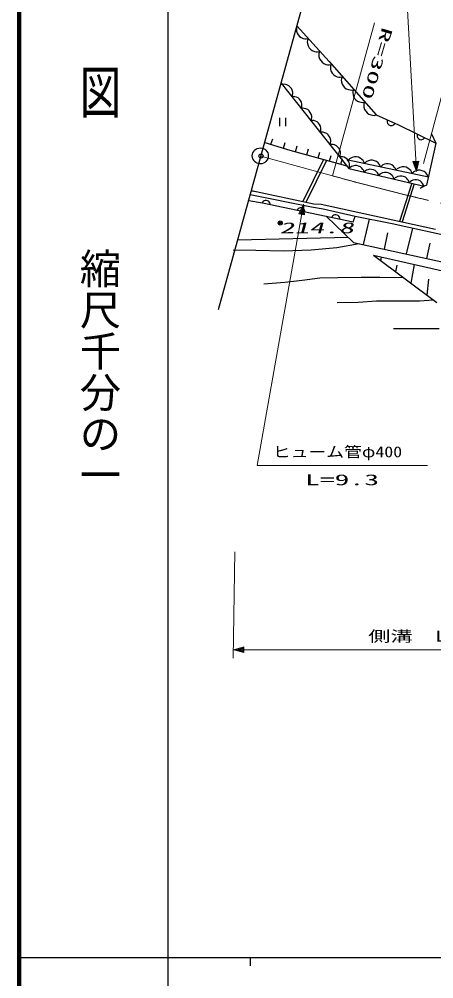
# Model space of a CAD drawing. Units: millimetres, scale not verified. Extents: x 40000 to 680000, y 20000 to 380000.
# Drawn here: x 40000 to 90240, y 202409 to 318728 of the extents above; entities that cross this region are included whole.
import ezdxf
from ezdxf.enums import TextEntityAlignment as Align

# ---------------------------------------------------------------- set-up
doc = ezdxf.new("R2010")
doc.units = ezdxf.units.MM
doc.header["$LTSCALE"] = 1000
doc.header["$PDMODE"] = 32
doc.header["$PDSIZE"] = 500
doc.linetypes.add('CHAIN', pattern=[18.5, 12, -1.5, 3.5, -1.5])
doc.linetypes.add('DASHED', pattern=[7.5, 6, -1.5])
for name, color, linetype, lineweight in [('M-BGD', 7, 'Continuous', 25), ('M-BMK', 2, 'CHAIN', 13), ('M-BMK-SRVR', 3, 'Continuous', 25), ('M-STR-HTXT', 7, 'Continuous', 13), ('M-TTL', 2, 'Continuous', 140), ('M-TTL-BAND', 7, 'Continuous', 25)]:
    doc.layers.add(name, color=color, linetype=linetype, lineweight=lineweight)
doc.layers.add('M-OTRS', color=6, linetype='Continuous')
doc.styles.add('@ＭＳ ゴシック', font='')
doc.styles.add('ＭＳ ゴシック', font='')
doc.styles.get('@ＭＳ ゴシック').set_extended_font_data('@MS Gothic')
doc.styles.get('ＭＳ ゴシック').set_extended_font_data('MS Gothic')

msp = doc.modelspace()

# ---------------------------------------------------------------- linework, layer by layer
at = {"layer": 'M-BGD'}
for p, q in [((64162, 283522), (76124, 326885)), ((73600, 317658), (73590, 317488)), ((73670, 317880), (73600, 317658)), ((73629, 317926), (77570, 313610)), ((73590, 317488), (73606, 317289)), ((73606, 317289), (73676, 317030)), ((73676, 317030), (73806, 316824)), ((73806, 316824), (73965, 316644)), ((73965, 316644), (74155, 316492)), ((74155, 316492), (74404, 316392)), ((74404, 316392), (74600, 316352)), ((74600, 316352), (74769, 316342)), ((74769, 316342), (74998, 316385)), ((74925, 316152), (74915, 315974)), ((74915, 315974), (74932, 315765)), ((74998, 316385), (74925, 316152)), ((74932, 315765), (75005, 315492)), ((75005, 315492), (75141, 315276)), ((75141, 315276), (75309, 315088)), ((75309, 315088), (75508, 314927)), ((75508, 314927), (75769, 314823)), ((75769, 314823), (75975, 314781)), ((75975, 314781), (76153, 314771)), ((76153, 314771), (76394, 314816)), ((76320, 314582), (76310, 314404)), ((76310, 314404), (76327, 314195)), ((76394, 314816), (76320, 314582)), ((76327, 314195), (76401, 313923)), ((76401, 313923), (76537, 313707)), ((76537, 313707), (76704, 313518)), ((76704, 313518), (76903, 313358)), ((76903, 313358), (77164, 313253)), ((77164, 313253), (77370, 313211)), ((77370, 313211), (77548, 313201)), ((77548, 313201), (77789, 313246)), ((77570, 313610), (83237, 307118)), ((77719, 313024), (77709, 312854)), ((77789, 313246), (77719, 313024)), ((77709, 312854), (77726, 312655)), ((77726, 312655), (77795, 312396)), ((77795, 312396), (77925, 312190)), ((77925, 312190), (78084, 312011)), ((78084, 312011), (78274, 311858)), ((78274, 311858), (78523, 311758)), ((78523, 311758), (78719, 311718)), ((78888, 311708), (79118, 311752)), ((79118, 311752), (79044, 311518)), ((71736, 310976), (79960, 300610)), ((72091, 310834), (71871, 310805)), ((72251, 310815), (72091, 310834)), ((72435, 310767), (72251, 310815)), ((72666, 310659), (72435, 310767)), ((72837, 310504), (72666, 310659)), ((78719, 311718), (78888, 311708)), ((79044, 311518), (79034, 311340)), ((79034, 311340), (79051, 311131)), ((79051, 311131), (79125, 310859)), ((79125, 310859), (79261, 310642)), ((79261, 310642), (79428, 310454)), ((72979, 310326), (72837, 310504)), ((73091, 310124), (72979, 310326)), ((73052, 309317), (73130, 309524)), ((73143, 309874), (73091, 310124)), ((73130, 309524), (73148, 309684)), ((73148, 309684), (73143, 309874)), ((79428, 310454), (79627, 310294)), ((79627, 310294), (79888, 310189)), ((79888, 310189), (80094, 310147)), ((80094, 310147), (80272, 310137)), ((80272, 310137), (80513, 310182)), ((80443, 309960), (80433, 309790)), ((80433, 309790), (80450, 309591)), ((80513, 310182), (80443, 309960)), ((80450, 309591), (80519, 309332)), ((73260, 309344), (73052, 309317)), ((73412, 309326), (73260, 309344)), ((73586, 309281), (73412, 309326)), ((73805, 309179), (73586, 309281)), ((73967, 309032), (73805, 309179)), ((74101, 308863), (73967, 309032)), ((74207, 308671), (74101, 308863)), ((74257, 308435), (74207, 308671)), ((74244, 308103), (74262, 308255)), ((74262, 308255), (74257, 308435)), ((80519, 309332), (80649, 309126)), ((80649, 309126), (80808, 308946)), ((80808, 308946), (80998, 308794)), ((80998, 308794), (81247, 308694)), ((81247, 308694), (81443, 308654)), ((81443, 308654), (81612, 308644)), ((81612, 308644), (81842, 308687)), ((81768, 308454), (81758, 308276)), ((81758, 308276), (81775, 308066)), ((81842, 308687), (81768, 308454)), ((74171, 307907), (74244, 308103)), ((74390, 307935), (74171, 307907)), ((74550, 307917), (74390, 307935)), ((74734, 307869), (74550, 307917)), ((74965, 307761), (74734, 307869)), ((75137, 307606), (74965, 307761)), ((75278, 307427), (75137, 307606)), ((75390, 307225), (75278, 307427)), ((75443, 306976), (75390, 307225)), ((81775, 308066), (81849, 307794)), ((81849, 307794), (81985, 307578)), ((81985, 307578), (82152, 307390)), ((82152, 307390), (82351, 307229)), ((82351, 307229), (82612, 307125)), ((82612, 307125), (82818, 307083)), ((82818, 307083), (82996, 307072)), ((82996, 307072), (83237, 307118)), ((83237, 307118), (85953, 305903)), ((71560, 306767), (71560, 305767)), ((72320, 305767), (72320, 306767)), ((75352, 306418), (75430, 306626)), ((75560, 306445), (75352, 306418)), ((75430, 306626), (75448, 306786)), ((75448, 306786), (75443, 306976)), ((75711, 306428), (75560, 306445)), ((75886, 306382), (75711, 306428)), ((76104, 306280), (75886, 306382)), ((76267, 306133), (76104, 306280)), ((76401, 305964), (76267, 306133)), ((76507, 305773), (76401, 305964)), ((84597, 306476), (84582, 306351)), ((84582, 306351), (84593, 306234)), ((84593, 306234), (84641, 306101)), ((84641, 306101), (84706, 306004)), ((84706, 306004), (84797, 305917)), ((85317, 305893), (85414, 305958)), ((85414, 305958), (85501, 306049)), ((76470, 305008), (76544, 305205)), ((76690, 305037), (76470, 305008)), ((76557, 305536), (76507, 305773)), ((76544, 305205), (76562, 305356)), ((76562, 305356), (76557, 305536)), ((76850, 305018), (76690, 305037)), ((77034, 304970), (76850, 305018)), ((77265, 304862), (77034, 304970)), ((77436, 304707), (77265, 304862)), ((84797, 305917), (84942, 305849)), ((84942, 305849), (85068, 305834)), ((85068, 305834), (85184, 305845)), ((85184, 305845), (85317, 305893)), ((85953, 305903), (90486, 303698)), ((88221, 304766), (88206, 304640)), ((89970, 304816), (90486, 303698)), ((69755, 303796), (72779, 302851)), ((70511, 303560), (70718, 304222)), ((72023, 303087), (72243, 303792)), ((77578, 304529), (77436, 304707)), ((77690, 304327), (77578, 304529)), ((77651, 303520), (77729, 303727)), ((77743, 304077), (77690, 304327)), ((77729, 303727), (77748, 303887)), ((77748, 303887), (77743, 304077)), ((88206, 304640), (88218, 304524)), ((88218, 304524), (88266, 304391)), ((88266, 304391), (88331, 304294)), ((88331, 304294), (88422, 304207)), ((88422, 304207), (88567, 304139)), ((88567, 304139), (88692, 304124)), ((88692, 304124), (88808, 304135)), ((88808, 304135), (88941, 304183)), ((88941, 304183), (89038, 304248)), ((89038, 304248), (89126, 304339)), ((90486, 303698), (89362, 298590)), ((72779, 302851), (79683, 300959)), ((73469, 302661), (73669, 303389)), ((74850, 302283), (75046, 303000)), ((76231, 301905), (76424, 302610)), ((77871, 303548), (77651, 303520)), ((78031, 303530), (77871, 303548)), ((78215, 303482), (78031, 303530)), ((78446, 303374), (78215, 303482)), ((78617, 303219), (78446, 303374)), ((78759, 303040), (78617, 303219)), ((78871, 302838), (78759, 303040)), ((78923, 302589), (78871, 302838)), ((78929, 302399), (78923, 302589)), ((77612, 301527), (77802, 302221)), ((78832, 302031), (78910, 302239)), ((79040, 302059), (78832, 302031)), ((78910, 302239), (78929, 302399)), ((78992, 301148), (79180, 301832)), ((79192, 302041), (79040, 302059)), ((79366, 301995), (79192, 302041)), ((79585, 301893), (79366, 301995)), ((79747, 301746), (79585, 301893)), ((79882, 301577), (79747, 301746)), ((80038, 301805), (79879, 301634)), ((89582, 299591), (79879, 301634)), ((79988, 301386), (79882, 301577)), ((80037, 301149), (79988, 301386)), ((80180, 301898), (80038, 301805)), ((80361, 301982), (80180, 301898)), ((80621, 302050), (80361, 301982)), ((80864, 302040), (80621, 302050)), ((81099, 301991), (80864, 302040)), ((81326, 301902), (81099, 301991)), ((81536, 301735), (81326, 301902)), ((81668, 301585), (81536, 301735)), ((81760, 301443), (81668, 301585)), ((81836, 301222), (81760, 301443)), ((81995, 301393), (81836, 301222)), ((82137, 301486), (81995, 301393)), ((82319, 301570), (82137, 301486)), ((82578, 301638), (82319, 301570)), ((82821, 301628), (82578, 301638)), ((83056, 301578), (82821, 301628)), ((83283, 301490), (83056, 301578)), ((83493, 301323), (83283, 301490)), ((83625, 301173), (83493, 301323)), ((79951, 300621), (80025, 300818)), ((80114, 300769), (79960, 300610)), ((79960, 300610), (89053, 298493)), ((80025, 300818), (80042, 300969)), ((80042, 300969), (80037, 301149)), ((80251, 300855), (80114, 300769)), ((80425, 300931), (80251, 300855)), ((80673, 300990), (80425, 300931)), ((80903, 300976), (80673, 300990)), ((81125, 300924), (80903, 300976)), ((81339, 300835), (81125, 300924)), ((81535, 300673), (81339, 300835)), ((81657, 300527), (81535, 300673)), ((81742, 300390), (81657, 300527)), ((81810, 300179), (81742, 300390)), ((81956, 300330), (81810, 300179)), ((82086, 300411), (81956, 300330)), ((82251, 300483), (82086, 300411)), ((82486, 300539), (82251, 300483)), ((82704, 300526), (82486, 300539)), ((82914, 300477), (82704, 300526)), ((83117, 300392), (82914, 300477)), ((83303, 300238), (83117, 300392)), ((83418, 300100), (83303, 300238)), ((83717, 301030), (83625, 301173)), ((83793, 300810), (83717, 301030)), ((83944, 300972), (83793, 300810)), ((84079, 301060), (83944, 300972)), ((84276, 300151), (84028, 300092)), ((84251, 301141), (84079, 301060)), ((84498, 301205), (84251, 301141)), ((84507, 300137), (84276, 300151)), ((84729, 301195), (84498, 301205)), ((84729, 300085), (84507, 300137)), ((84952, 301148), (84729, 301195)), ((85167, 301064), (84952, 301148)), ((85367, 300906), (85167, 301064)), ((85492, 300763), (85367, 300906)), ((85580, 300628), (85492, 300763)), ((85653, 300418), (85580, 300628)), ((85811, 300589), (85653, 300418)), ((85953, 300682), (85811, 300589)), ((86135, 300766), (85953, 300682)), ((86394, 300834), (86135, 300766)), ((86637, 300824), (86394, 300834)), ((86872, 300775), (86637, 300824)), ((87099, 300686), (86872, 300775)), ((87309, 300519), (87099, 300686)), ((87441, 300369), (87309, 300519)), ((87534, 300227), (87441, 300369)), ((87610, 300006), (87534, 300227)), ((87768, 300177), (87610, 300006)), ((87911, 300270), (87768, 300177)), ((88092, 300354), (87911, 300270)), ((88351, 300422), (88092, 300354)), ((88595, 300412), (88351, 300422)), ((88829, 300363), (88595, 300412)), ((89056, 300274), (88829, 300363)), ((89266, 300107), (89056, 300274)), ((89398, 299957), (89266, 300107)), ((83499, 299971), (83418, 300100)), ((83563, 299771), (83499, 299971)), ((83717, 299930), (83563, 299771)), ((83854, 300015), (83717, 299930)), ((84028, 300092), (83854, 300015)), ((84942, 299996), (84729, 300085)), ((85139, 299833), (84942, 299996)), ((85261, 299688), (85139, 299833)), ((85346, 299551), (85261, 299688)), ((85414, 299340), (85346, 299551)), ((85568, 299499), (85414, 299340)), ((85705, 299584), (85568, 299499)), ((85879, 299661), (85705, 299584)), ((86127, 299720), (85879, 299661)), ((86357, 299706), (86127, 299720)), ((86579, 299654), (86357, 299706)), ((86793, 299565), (86579, 299654)), ((86989, 299402), (86793, 299565)), ((87111, 299257), (86989, 299402)), ((87196, 299120), (87111, 299257)), ((87264, 298909), (87196, 299120)), ((87410, 299060), (87264, 298909)), ((87540, 299141), (87410, 299060)), ((87705, 299213), (87540, 299141)), ((87940, 299269), (87705, 299213)), ((88158, 299255), (87940, 299269)), ((88369, 299206), (88158, 299255)), ((88571, 299122), (88369, 299206)), ((88757, 298968), (88571, 299122)), ((88872, 298830), (88757, 298968)), ((89491, 299814), (89398, 299957)), ((89567, 299594), (89491, 299814)), ((68134, 297920), (68664, 297856)), ((68147, 297967), (75696, 296345)), ((89053, 298493), (88581, 298223)), ((88953, 298701), (88872, 298830)), ((89017, 298501), (88953, 298701)), ((89362, 298590), (89053, 298493)), ((67814, 296760), (69466, 296485)), ((75402, 295944), (68004, 297449)), ((69577, 296620), (69498, 296535)), ((69696, 296698), (69577, 296620)), ((69806, 296737), (69696, 296698)), ((69931, 296752), (69806, 296737)), ((70088, 296719), (69931, 296752)), ((70197, 296656), (70088, 296719)), ((70283, 296577), (70197, 296656)), ((69498, 296535), (69435, 296425)), ((69466, 296485), (80478, 294146)), ((70361, 296459), (70283, 296577)), ((70399, 296349), (70361, 296459)), ((70414, 296223), (70399, 296349)), ((73720, 295663), (73656, 295554)), ((73799, 295749), (73720, 295663)), ((73917, 295827), (73799, 295749)), ((74027, 295865), (73917, 295827)), ((74153, 295880), (74027, 295865)), ((74309, 295848), (74153, 295880)), ((74419, 295785), (74309, 295848)), ((74505, 295706), (74419, 295785)), ((74582, 295587), (74505, 295706)), ((74621, 295477), (74582, 295587)), ((74636, 295352), (74621, 295477)), ((76852, 295716), (75402, 295944)), ((75696, 296345), (76599, 296297)), ((76599, 296297), (90438, 293262)), ((80697, 294808), (76852, 295716)), ((80505, 291677), (77208, 294841)), ((77941, 294792), (77878, 294683)), ((78020, 294878), (77941, 294792)), ((78138, 294956), (78020, 294878)), ((78249, 294994), (78138, 294956)), ((78374, 295009), (78249, 294994)), ((78531, 294977), (78374, 295009)), ((78640, 294913), (78531, 294977)), ((78726, 294834), (78640, 294913)), ((78804, 294716), (78726, 294834)), ((78842, 294606), (78804, 294716)), ((78857, 294481), (78842, 294606)), ((80478, 294146), (80697, 294808)), ((85198, 293932), (80697, 294808)), ((81741, 291406), (82434, 294470)), ((101535, 290345), (85198, 293932)), ((86918, 290270), (87690, 293385)), ((66493, 291972), (79852, 292304)), ((84269, 290851), (84684, 292825)), ((75376, 290759), (78488, 291065)), ((78488, 291065), (81216, 291521)), ((80505, 291677), (88837, 289850)), ((89413, 289722), (89819, 291564)), ((65915, 290785), (68661, 290725)), ((68661, 290725), (72019, 290635)), ((72019, 290635), (75376, 290759)), ((82923, 290111), (90616, 284401)), ((82923, 290111), (100868, 286063)), ((83808, 289454), (83922, 289885)), ((88837, 289850), (100843, 287180)), ((85624, 288106), (85798, 288917)), ((87500, 286714), (87905, 288987)), ((74279, 287096), (76415, 287372)), ((76415, 287372), (78612, 287434)), ((78612, 287434), (81450, 287465)), ((81450, 287465), (83709, 287466)), ((83709, 287466), (86564, 287408)), ((69640, 286636), (72203, 286851)), ((72203, 286851), (74279, 287096)), ((89419, 285289), (89648, 287208)), ((78522, 284382), (81073, 284418)), ((81073, 284418), (83300, 284571)), ((83300, 284571), (85956, 284573)), ((85956, 284573), (88519, 284604)), ((88519, 284604), (90191, 284716)), ((85347, 281246), (87666, 281216)), ((87666, 281216), (90901, 281248))]:
    msp.add_line(p, q, dxfattribs=at)
at = {"layer": 'M-BGD', "linetype": 'DASHED'}
for p, q in [((76871, 301730), (74376, 296629)), ((74779, 296542), (77264, 301622)), ((87571, 298838), (86094, 294214)), ((87868, 298782), (86388, 294150))]:
    msp.add_line(p, q, dxfattribs=at)
at = {"layer": 'M-BGD'}
for radius in [250, 150, 50]:
    msp.add_circle((71633, 294025), radius, dxfattribs=at)
at = {"layer": 'M-BMK'}
msp.add_line((69298, 302139), (77975, 299739), dxfattribs=at)
msp.add_arc((158133, 588832), 300000, 254.50282, 258.49033, dxfattribs=at)
at = {"layer": 'M-BMK-SRVR'}
msp.add_circle((69218, 302162), 970, dxfattribs=at)
at = {"layer": 'M-OTRS'}
msp.add_point((69298, 302139), dxfattribs=at)
at = {"layer": 'M-STR-HTXT'}
for p, q in [((88126, 300248), (85795, 342787)), ((89000, 301244), (97977, 334853)), ((77975, 299739), (83067, 318268)), ((87708, 301477), (88407, 301515)), ((88126, 300248), (87708, 301477)), ((87811, 301432), (88310, 301460)), ((88107, 300597), (87811, 301432)), ((87913, 301388), (88213, 301404)), ((88096, 300797), (87913, 301388)), ((88016, 301343), (88116, 301349)), ((88080, 301096), (88016, 301343)), ((88116, 301349), (88080, 301096)), ((88213, 301404), (88096, 300797)), ((88310, 301460), (88107, 300597)), ((88407, 301515), (88126, 300248)), ((74453, 296290), (68837, 264617)), ((73890, 295121), (74453, 296290)), ((73998, 295152), (74392, 295946)), ((74105, 295184), (74357, 295749)), ((74212, 295216), (74305, 295453)), ((74305, 295453), (74311, 295198)), ((74357, 295749), (74400, 295132)), ((74392, 295946), (74490, 295065)), ((74453, 296290), (74580, 294998)), ((74580, 294998), (73890, 295121)), ((74490, 295065), (73998, 295152)), ((74400, 295132), (74105, 295184)), ((74311, 295198), (74212, 295216)), ((68837, 264617), (89462, 264626)), ((66122, 254176), (65944, 241294)), ((65958, 242294), (67208, 242643)), ((67207, 241943), (65958, 242294)), ((65958, 242294), (110851, 242249)), ((66308, 242294), (67158, 242543)), ((67157, 242043), (66308, 242294)), ((66508, 242294), (67108, 242443)), ((67108, 242143), (66508, 242294)), ((66808, 242293), (67058, 242343)), ((67058, 242243), (66808, 242293)), ((67058, 242343), (67058, 242243)), ((67108, 242443), (67108, 242143)), ((67158, 242543), (67157, 242043)), ((67208, 242643), (67207, 241943))]:
    msp.add_line(p, q, dxfattribs=at)
at = {"layer": 'M-TTL'}
msp.add_line((40000, 380000), (40000, 20000), dxfattribs=at)
at = {"layer": 'M-TTL-BAND'}
for p, q in [((58000, 370000), (58000, 20000)), ((40000, 205000), (579000, 205000)), ((68000, 205000), (68000, 204000))]:
    msp.add_line(p, q, dxfattribs=at)

# ---------------------------------------------------------------- texts
at = {"layer": 'M-BGD', "style": 'ＭＳ ゴシック', "oblique": 15, "width": 2}
msp.add_text('214.8', height=1320, rotation=0.025, dxfattribs=at).set_placement((71564, 292378), align=Align.BOTTOM_LEFT)
at = {"layer": 'M-STR-HTXT', "style": 'ＭＳ ゴシック'}
for s, rotation, width, p in [('R=300', 253.625, 2, (83629, 317965)), ('ヒューム管φ400', 0.025, 1.2, (70726, 265224)), ('L=9.3', 0.025, 2, (74631, 261837)), ('側溝\u3000L=51.0', 0.025, 1.5, (82287, 242876))]:
    msp.add_text(s, height=1320, rotation=rotation, dxfattribs=dict(at, width=width)).set_placement(p, align=Align.BOTTOM_LEFT)
at = {"layer": 'M-TTL-BAND', "style": '@ＭＳ ゴシック', "width": 1.4}
msp.add_text('平  面  図', height=3666, rotation=270, dxfattribs=at).set_placement((49777, 306475), align=Align.MIDDLE_RIGHT)
at = {"layer": 'M-TTL-BAND', "style": '@ＭＳ ゴシック'}
msp.add_text('縮尺千分の一', height=3666, rotation=270, dxfattribs=at).set_placement((49777, 261030), align=Align.MIDDLE_RIGHT)

doc.saveas('drawing.dxf')
